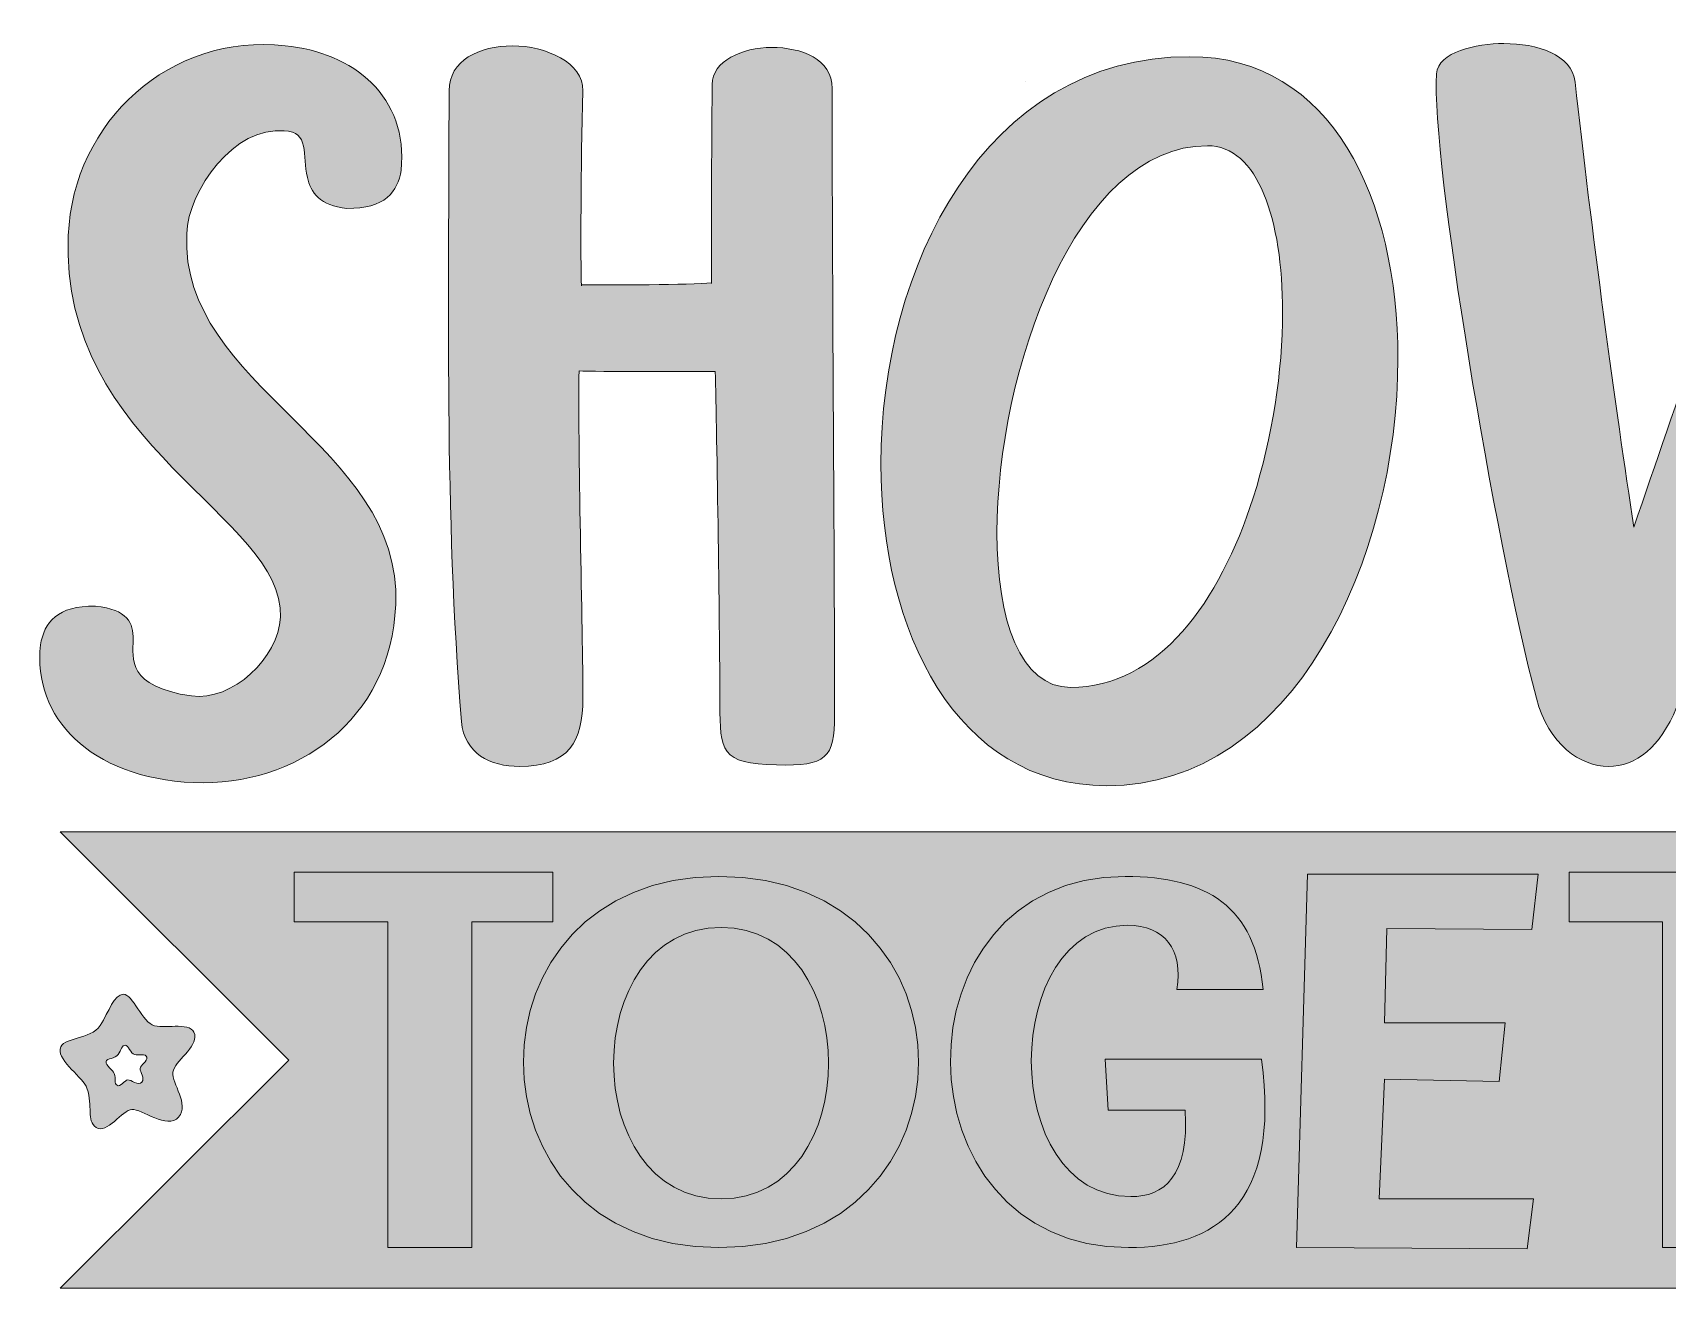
# Model space of a CAD drawing. Header units: inches. Extents: x 56 to 1023, y -872 to -208.
# Drawn here: x 56 to 564, y -872 to -482 of the extents above; entities that cross this region are included whole.
import ezdxf

# ---------------------------------------------------------------- set-up
doc = ezdxf.new("R2010")
doc.units = ezdxf.units.IN
doc.header["$MEASUREMENT"] = 0
doc.layers.add('Layer 1', color=7, linetype='Continuous')

# ---------------------------------------------------------------- blocks, each defined once
blk = doc.blocks.new('block 3')
at = {"layer": 'Layer 1', "true_color": 0xffffff}
h = blk.add_hatch(color=7, dxfattribs=at)
h.dxf.hatch_style = 2
edge = h.paths.add_edge_path()
edge.add_spline(control_points=[(84.11, -780.84), (81.2, -780.93), (79.73, -786.09), (76.87, -790.58), (74.02, -795.07), (64.96, -794.12), (64.44, -797.88), (63.93, -801.64), (71.74, -806.89), (72.8, -810.05), (74.76, -815.87), (72.45, -820.02), (75.68, -822.25), (78.91, -824.47), (83.82, -816.82), (86.77, -816.61), (89.73, -816.4), (97.81, -822.99), (101.28, -819.02), (104.75, -815.05), (99.08, -808.58), (99.51, -805.06), (99.93, -801.53), (107.11, -797.51), (106.28, -793.36), (105.45, -789.2), (97.66, -791.62), (93.8, -790.65), (89.94, -789.69), (87.02, -780.75), (84.11, -780.84)], knot_values=[0, 0, 0, 0, 1, 1, 1, 2, 2, 2, 3, 3, 3, 4, 4, 4, 5, 5, 5, 6, 6, 6, 7, 7, 7, 8, 8, 8, 9, 9, 9, 10, 10, 10, 10], degree=3, periodic=1)
edge = h.paths.add_edge_path()
edge.add_spline(control_points=[(91.37, -800.42), (91.62, -801.68), (89.45, -802.89), (89.32, -803.96), (89.19, -805.02), (90.91, -806.97), (89.86, -808.17), (88.81, -809.37), (86.37, -807.38), (85.48, -807.44), (84.59, -807.51), (83.11, -809.82), (82.13, -809.14), (81.16, -808.47), (81.85, -807.22), (81.26, -805.46), (80.94, -804.51), (78.58, -802.93), (78.74, -801.79), (78.9, -800.65), (81.63, -800.94), (82.49, -799.59), (83.35, -798.23), (83.8, -796.67), (84.68, -796.65), (85.55, -796.62), (86.44, -799.32), (87.6, -799.61), (88.77, -799.9), (91.12, -799.17), (91.37, -800.42)], knot_values=[0, 0, 0, 0, 1, 1, 1, 2, 2, 2, 3, 3, 3, 4, 4, 4, 5, 5, 5, 6, 6, 6, 7, 7, 7, 8, 8, 8, 9, 9, 9, 10, 10, 10, 10], degree=3, periodic=1)
at = {"layer": 'Layer 1', "lineweight": 0}
for points in [[(84.11, -780.84), (81.2, -780.93), (79.73, -786.09), (76.87, -790.58), (74.02, -795.07), (64.96, -794.12), (64.44, -797.88), (63.93, -801.64), (71.74, -806.89), (72.8, -810.05), (74.76, -815.87), (72.45, -820.02), (75.68, -822.25), (78.91, -824.47), (83.82, -816.82), (86.77, -816.61), (89.73, -816.4), (97.81, -822.99), (101.28, -819.02), (104.75, -815.05), (99.08, -808.58), (99.51, -805.06), (99.93, -801.53), (107.11, -797.51), (106.28, -793.36), (105.45, -789.2), (97.66, -791.62), (93.8, -790.65), (89.94, -789.69), (87.02, -780.75), (84.11, -780.84)], [(91.37, -800.42), (91.62, -801.68), (89.45, -802.89), (89.32, -803.96), (89.19, -805.02), (90.91, -806.97), (89.86, -808.17), (88.81, -809.37), (86.37, -807.38), (85.48, -807.44), (84.59, -807.51), (83.11, -809.82), (82.13, -809.14), (81.16, -808.47), (81.85, -807.22), (81.26, -805.46), (80.94, -804.51), (78.58, -802.93), (78.74, -801.79), (78.9, -800.65), (81.63, -800.94), (82.49, -799.59), (83.35, -798.23), (83.8, -796.67), (84.68, -796.65), (85.55, -796.62), (86.44, -799.32), (87.6, -799.61), (88.77, -799.9), (91.12, -799.17), (91.37, -800.42)]]:
    blk.add_open_spline(points, degree=3, knots=[0, 0, 0, 0, 1, 1, 1, 2, 2, 2, 3, 3, 3, 4, 4, 4, 5, 5, 5, 6, 6, 6, 7, 7, 7, 8, 8, 8, 9, 9, 9, 10, 10, 10, 10], dxfattribs=at)
blk = doc.blocks.new('block 14')
at = {"layer": 'Layer 1', "true_color": 0xffffff}
h = blk.add_hatch(color=7, dxfattribs=at)
h.dxf.hatch_style = 2
edge = h.paths.add_edge_path()
edge.add_spline(control_points=[(132.88, -663.64), (134.33, -632.62), (64.11, -610.5), (67, -545.09), (68.44, -509.5), (98.98, -482.09), (134.33, -486.18), (155.49, -488.1), (172.8, -502.05), (170.4, -524.89), (169.43, -531.39), (165.34, -536.91), (153.56, -536.68), (145.15, -535.95), (142.26, -531.62), (141.3, -527.06), (139.62, -520.32), (142.02, -512.63), (134.09, -512.63), (118.7, -510.94), (104.27, -530.9), (103.79, -544.61), (101.62, -592.46), (170.88, -610.02), (168.71, -659.79), (167.27, -695.86), (137.69, -716.3), (105.95, -715.1), (73.49, -713.65), (55.94, -694.66), (58.34, -672.3), (59.54, -665.32), (63.63, -660.03), (75.41, -660.27), (85.51, -661.24), (87.19, -665.56), (87.19, -670.61), (86.96, -676.62), (85.27, -685.28), (105.23, -688.17), (117.97, -689.85), (132.4, -676.38), (132.88, -663.64)], knot_values=[0, 0, 0, 0, 1, 1, 1, 2, 2, 2, 3, 3, 3, 4, 4, 4, 5, 5, 5, 6, 6, 6, 7, 7, 7, 8, 8, 8, 9, 9, 9, 10, 10, 10, 11, 11, 11, 12, 12, 12, 13, 13, 13, 14, 14, 14, 14], degree=3, periodic=1)
h = blk.add_hatch(color=7, dxfattribs=at)
h.dxf.hatch_style = 2
edge = h.paths.add_edge_path()
edge.add_spline(control_points=[(305.05, -694.18), (305.05, -707.4), (302.64, -710.05), (287.01, -709.57), (269.7, -709.33), (269.46, -705), (269.46, -690.81), (269.46, -672.78), (268.49, -604.97), (268.01, -587.41), (262.96, -587.41), (230.02, -587.41), (225.69, -587.17), (225.21, -606.65), (226.89, -669.65), (226.89, -688.89), (226.89, -702.35), (222.57, -710.05), (207.18, -710.05), (198.04, -710.05), (190.1, -706.2), (189.14, -696.1), (183.85, -631.18), (185.29, -565.29), (185.29, -500.12), (185.29, -490.75), (194.67, -486.18), (205.01, -486.18), (215.35, -486.18), (227.14, -491.47), (226.89, -500.12), (226.17, -523.69), (226.17, -553.03), (226.41, -560.72), (226.41, -560.72), (226.41, -560.48), (226.41, -560.48), (235.31, -560.48), (260.32, -560.48), (266.81, -559.76), (266.81, -559.76), (266.81, -560), (266.81, -560), (266.81, -537.88), (266.81, -523.21), (267.05, -498.2), (267.05, -490.99), (276.19, -486.66), (285.57, -486.66), (294.71, -486.66), (304.32, -490.27), (304.32, -499.4), (304.32, -564.33), (305.05, -629.25), (305.05, -694.18)], knot_values=[0, 0, 0, 0, 1, 1, 1, 2, 2, 2, 3, 3, 3, 4, 4, 4, 5, 5, 5, 6, 6, 6, 7, 7, 7, 8, 8, 8, 9, 9, 9, 10, 10, 10, 11, 11, 11, 12, 12, 12, 13, 13, 13, 14, 14, 14, 15, 15, 15, 16, 16, 16, 17, 17, 17, 18, 18, 18, 18], degree=3, periodic=1)
h = blk.add_hatch(color=7, dxfattribs=at)
h.dxf.hatch_style = 2
edge = h.paths.add_edge_path()
edge.add_spline(control_points=[(609.69, -507.58), (616.66, -507.58), (623.88, -511.19), (626.04, -517.92), (633.73, -557.59), (641.91, -597.03), (649.61, -636.71), (659.95, -602.08), (675.82, -544.85), (686.4, -502.05), (688.56, -493.63), (699.62, -491.71), (709.96, -493.15), (718.38, -494.35), (729.92, -498.44), (729.44, -505.17), (727.51, -531.62), (691.93, -646.57), (672.45, -693.46), (666.68, -707.16), (655.86, -712.45), (647.44, -711.25), (638.79, -710.05), (632.29, -703.07), (628.93, -690.33), (624.12, -668.93), (614.5, -621.08), (606.08, -577.55), (591.65, -620.84), (574.58, -670.37), (566.65, -691.77), (561.6, -704.04), (554.14, -710.05), (545.48, -710.05), (536.83, -710.05), (526.97, -703.32), (523.12, -688.89), (510.14, -639.83), (490.42, -521.29), (492.1, -494.83), (492.58, -488.1), (504.37, -485.46), (513.02, -485.46), (523.36, -485.46), (534.18, -488.82), (535.15, -497.48), (539.96, -541.24), (547.89, -600.16), (553.42, -635.75), (566.89, -596.07), (581.07, -556.15), (594.54, -516.23), (597.18, -510.46), (603.44, -507.58), (609.69, -507.58)], knot_values=[0, 0, 0, 0, 1, 1, 1, 2, 2, 2, 3, 3, 3, 4, 4, 4, 5, 5, 5, 6, 6, 6, 7, 7, 7, 8, 8, 8, 9, 9, 9, 10, 10, 10, 11, 11, 11, 12, 12, 12, 13, 13, 13, 14, 14, 14, 15, 15, 15, 16, 16, 16, 17, 17, 17, 18, 18, 18, 18], degree=3, periodic=1)
h = blk.add_hatch(color=7, dxfattribs=at)
h.dxf.hatch_style = 2
edge = h.paths.add_edge_path()
edge.add_spline(control_points=[(480.09, -583.32), (480.09, -645.6), (447.63, -716.06), (389.68, -716.06), (342.79, -716.06), (319.46, -667.97), (319.46, -616.03), (319.46, -555.43), (351.44, -489.54), (415.41, -489.54), (459.65, -489.54), (480.09, -533.79), (480.09, -583.32)], knot_values=[0, 0, 0, 0, 1, 1, 1, 2, 2, 2, 3, 3, 3, 4, 4, 4, 4], degree=3, periodic=1)
edge = h.paths.add_edge_path()
edge.add_spline(control_points=[(435.12, -626.61), (441.14, -607.85), (444.26, -587.17), (444.26, -568.9), (444.26, -540.04), (436.57, -517.2), (420.94, -517.2), (379.82, -517.2), (355.53, -587.65), (355.53, -637.43), (355.53, -664.6), (362.75, -685.52), (378.38, -685.52), (405.79, -685.52), (424.79, -658.83), (435.12, -626.61)], knot_values=[0, 0, 0, 0, 1, 1, 1, 2, 2, 2, 3, 3, 3, 4, 4, 4, 5, 5, 5, 5], degree=3, periodic=1)
at = {"layer": 'Layer 1', "lineweight": 0}
for points, knots in [([(132.88, -663.64), (134.33, -632.62), (64.11, -610.5), (67, -545.09), (68.44, -509.5), (98.98, -482.09), (134.33, -486.18), (155.49, -488.1), (172.8, -502.05), (170.4, -524.89), (169.43, -531.39), (165.34, -536.91), (153.56, -536.68), (145.15, -535.95), (142.26, -531.62), (141.3, -527.06), (139.62, -520.32), (142.02, -512.63), (134.09, -512.63), (118.7, -510.94), (104.27, -530.9), (103.79, -544.61), (101.62, -592.46), (170.88, -610.02), (168.71, -659.79), (167.27, -695.86), (137.69, -716.3), (105.95, -715.1), (73.49, -713.65), (55.94, -694.66), (58.34, -672.3), (59.54, -665.32), (63.63, -660.03), (75.41, -660.27), (85.51, -661.24), (87.19, -665.56), (87.19, -670.61), (86.96, -676.62), (85.27, -685.28), (105.23, -688.17), (117.97, -689.85), (132.4, -676.38), (132.88, -663.64)], [0, 0, 0, 0, 1, 1, 1, 2, 2, 2, 3, 3, 3, 4, 4, 4, 5, 5, 5, 6, 6, 6, 7, 7, 7, 8, 8, 8, 9, 9, 9, 10, 10, 10, 11, 11, 11, 12, 12, 12, 13, 13, 13, 14, 14, 14, 14]), ([(305.05, -694.18), (305.05, -707.4), (302.64, -710.05), (287.01, -709.57), (269.7, -709.33), (269.46, -705), (269.46, -690.81), (269.46, -672.78), (268.49, -604.97), (268.01, -587.41), (262.96, -587.41), (230.02, -587.41), (225.69, -587.17), (225.21, -606.65), (226.89, -669.65), (226.89, -688.89), (226.89, -702.35), (222.57, -710.05), (207.18, -710.05), (198.04, -710.05), (190.1, -706.2), (189.14, -696.1), (183.85, -631.18), (185.29, -565.29), (185.29, -500.12), (185.29, -490.75), (194.67, -486.18), (205.01, -486.18), (215.35, -486.18), (227.14, -491.47), (226.89, -500.12), (226.17, -523.69), (226.17, -553.03), (226.41, -560.72), (226.41, -560.72), (226.41, -560.48), (226.41, -560.48), (235.31, -560.48), (260.32, -560.48), (266.81, -559.76), (266.81, -559.76), (266.81, -560), (266.81, -560), (266.81, -537.88), (266.81, -523.21), (267.05, -498.2), (267.05, -490.99), (276.19, -486.66), (285.57, -486.66), (294.71, -486.66), (304.32, -490.27), (304.32, -499.4), (304.32, -564.33), (305.05, -629.25), (305.05, -694.18)], [0, 0, 0, 0, 1, 1, 1, 2, 2, 2, 3, 3, 3, 4, 4, 4, 5, 5, 5, 6, 6, 6, 7, 7, 7, 8, 8, 8, 9, 9, 9, 10, 10, 10, 11, 11, 11, 12, 12, 12, 13, 13, 13, 14, 14, 14, 15, 15, 15, 16, 16, 16, 17, 17, 17, 18, 18, 18, 18]), ([(609.69, -507.58), (616.66, -507.58), (623.88, -511.19), (626.04, -517.92), (633.73, -557.59), (641.91, -597.03), (649.61, -636.71), (659.95, -602.08), (675.82, -544.85), (686.4, -502.05), (688.56, -493.63), (699.62, -491.71), (709.96, -493.15), (718.38, -494.35), (729.92, -498.44), (729.44, -505.17), (727.51, -531.62), (691.93, -646.57), (672.45, -693.46), (666.68, -707.16), (655.86, -712.45), (647.44, -711.25), (638.79, -710.05), (632.29, -703.07), (628.93, -690.33), (624.12, -668.93), (614.5, -621.08), (606.08, -577.55), (591.65, -620.84), (574.58, -670.37), (566.65, -691.77), (561.6, -704.04), (554.14, -710.05), (545.48, -710.05), (536.83, -710.05), (526.97, -703.32), (523.12, -688.89), (510.14, -639.83), (490.42, -521.29), (492.1, -494.83), (492.58, -488.1), (504.37, -485.46), (513.02, -485.46), (523.36, -485.46), (534.18, -488.82), (535.15, -497.48), (539.96, -541.24), (547.89, -600.16), (553.42, -635.75), (566.89, -596.07), (581.07, -556.15), (594.54, -516.23), (597.18, -510.46), (603.44, -507.58), (609.69, -507.58)], [0, 0, 0, 0, 1, 1, 1, 2, 2, 2, 3, 3, 3, 4, 4, 4, 5, 5, 5, 6, 6, 6, 7, 7, 7, 8, 8, 8, 9, 9, 9, 10, 10, 10, 11, 11, 11, 12, 12, 12, 13, 13, 13, 14, 14, 14, 15, 15, 15, 16, 16, 16, 17, 17, 17, 18, 18, 18, 18]), ([(480.09, -583.32), (480.09, -645.6), (447.63, -716.06), (389.68, -716.06), (342.79, -716.06), (319.46, -667.97), (319.46, -616.03), (319.46, -555.43), (351.44, -489.54), (415.41, -489.54), (459.65, -489.54), (480.09, -533.79), (480.09, -583.32)], [0, 0, 0, 0, 1, 1, 1, 2, 2, 2, 3, 3, 3, 4, 4, 4, 4]), ([(435.12, -626.61), (441.14, -607.85), (444.26, -587.17), (444.26, -568.9), (444.26, -540.04), (436.57, -517.2), (420.94, -517.2), (379.82, -517.2), (355.53, -587.65), (355.53, -637.43), (355.53, -664.6), (362.75, -685.52), (378.38, -685.52), (405.79, -685.52), (424.79, -658.83), (435.12, -626.61)], [0, 0, 0, 0, 1, 1, 1, 2, 2, 2, 3, 3, 3, 4, 4, 4, 5, 5, 5, 5])]:
    blk.add_open_spline(points, degree=3, knots=knots, dxfattribs=at)
blk = doc.blocks.new('block 15')
at = {"layer": 'Layer 1', "true_color": 0xffffff}
h = blk.add_hatch(color=7, dxfattribs=at)
h.dxf.hatch_style = 2
h.paths.add_polyline_path([(988.97, -872.21), (64.42, -872.21), (135.54, -801.31), (64.42, -730.41), (988.97, -730.41), (910.74, -801.31)])
at = {"layer": 'Layer 1', "lineweight": 0}
blk.add_lwpolyline([(988.97, -872.21), (64.42, -872.21), (135.54, -801.31), (64.42, -730.41), (988.97, -730.41), (910.74, -801.31), (988.97, -872.21)], dxfattribs=at)
blk = doc.blocks.new('block 17')
at = {"layer": 'Layer 1', "lineweight": 0}
blk.add_lwpolyline([(137.21, -742.89), (217.55, -742.89), (217.55, -758.38), (192.38, -758.38), (192.38, -859.57), (166.25, -859.57), (166.25, -758.38), (137.21, -758.38), (137.21, -742.89)], dxfattribs=at)
blk = doc.blocks.new('block 18')
at = {"layer": 'Layer 1', "lineweight": 0}
for points in [[(269.09, -744.26), (351.84, -744.26), (351.84, -859.57), (269.09, -859.57), (188.03, -859.57), (188.27, -744.26), (269.09, -744.26)], [(269.81, -844.43), (314.34, -844.43), (314.34, -760.1), (269.81, -760.1), (225.29, -760.1), (225.29, -844.43), (269.81, -844.43)]]:
    blk.add_open_spline(points, degree=3, knots=[0, 0, 0, 0, 1, 1, 1, 2, 2, 2, 2], dxfattribs=at)
blk = doc.blocks.new('block 19')
at = {"layer": 'Layer 1', "lineweight": 0}
blk.add_open_spline([(389.1, -801.06), (389.1, -801.06), (437.74, -801.06), (437.74, -801.06), (443.79, -846.49), (423.22, -859.57), (396.36, -859.57), (323.04, -859.57), (322.56, -744.26), (395.39, -744.26), (420.8, -744.26), (435.8, -753.56), (438.22, -779.37), (438.22, -779.37), (411.36, -779.37), (411.36, -779.37), (413.54, -766.98), (407.49, -759.41), (396.12, -759.41), (356.43, -759.41), (355.71, -843.74), (397.09, -843.74), (407.49, -843.74), (415.23, -837.37), (414.02, -816.89), (414.02, -816.89), (390.07, -816.89), (390.07, -816.89), (390.07, -816.89), (389.1, -801.06), (389.1, -801.06)], degree=3, knots=[0, 0, 0, 0, 1, 1, 1, 2, 2, 2, 3, 3, 3, 4, 4, 4, 5, 5, 5, 6, 6, 6, 7, 7, 7, 8, 8, 8, 9, 9, 9, 10, 10, 10, 10], dxfattribs=at)
blk = doc.blocks.new('block 20')
at = {"layer": 'Layer 1', "lineweight": 0}
blk.add_lwpolyline([(452.01, -743.57), (523.63, -743.57), (521.7, -760.78), (476.69, -760.44), (475.96, -789.7), (513.47, -789.7), (511.54, -807.94), (475.96, -807.25), (474.27, -844.43), (522.18, -844.43), (520.25, -859.92), (448.62, -859.57), (452.01, -743.57)], dxfattribs=at)
blk = doc.blocks.new('block 21')
at = {"layer": 'Layer 1', "lineweight": 0}
blk.add_lwpolyline([(533.31, -742.89), (613.64, -742.89), (613.64, -758.38), (588.48, -758.38), (588.48, -859.57), (562.34, -859.57), (562.34, -758.38), (533.31, -758.38), (533.31, -742.89)], dxfattribs=at)
blk = doc.blocks.new('block 16')
at = {"layer": 'Layer 1'}
for name in ['block 17', 'block 18', 'block 19', 'block 20', 'block 21']:
    blk.add_blockref(name, (0, 0), dxfattribs=at)
blk = doc.blocks.new('block 27')
at = {"layer": 'Layer 1', "lineweight": 0}
blk.add_lwpolyline([(364.25, -497.11), (364.25, -497.11)], dxfattribs=at)

msp = doc.modelspace()

# ---------------------------------------------------------------- block references
at = {"layer": 'Layer 1'}
for name in ['block 14', 'block 27', 'block 15', 'block 16', 'block 3']:
    msp.add_blockref(name, (0, 0), dxfattribs=at)

doc.saveas('drawing.dxf')
